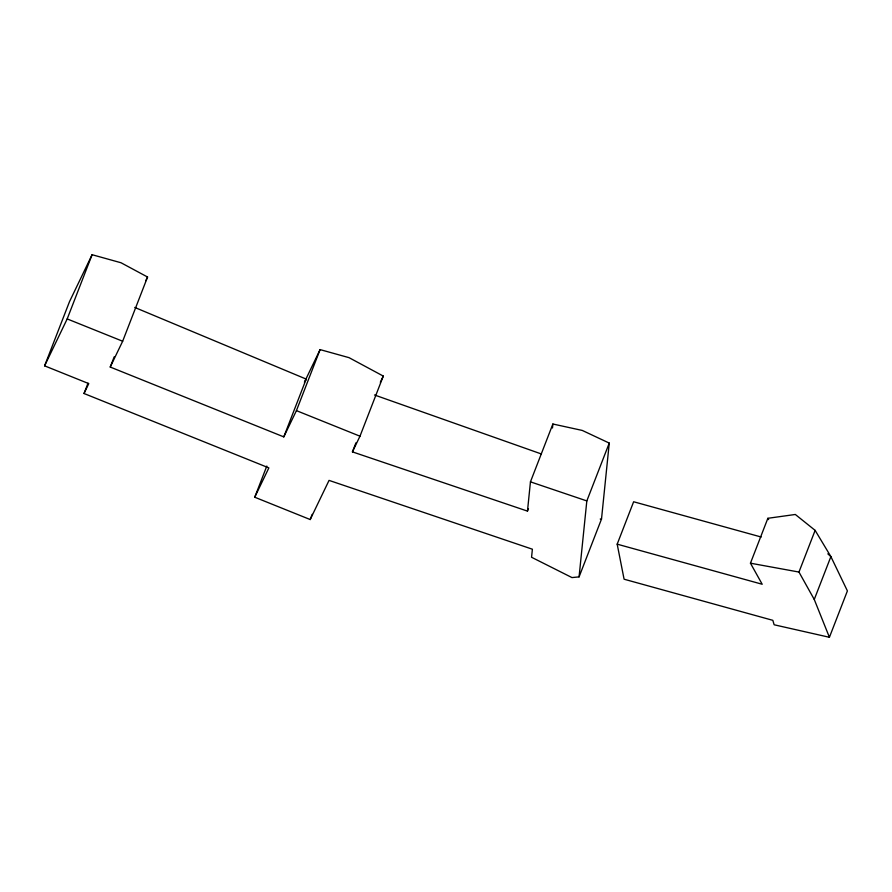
<?xml version="1.0" encoding="UTF-8"?>
<svg xmlns="http://www.w3.org/2000/svg" width="892" height="892" viewBox="0 0 892 892"><rect width="100%" height="100%" fill="white"/><g stroke="black" fill="none" stroke-linecap="round" stroke-linejoin="round"><path stroke-width="1.34" d="M355.941 442.822L352.429 451.876L527.473 511.116L530.45 481.847L552.884 424.012L582.275 430.435L609.258 443.09L601.509 519.044L579.075 576.89L571.973 577.581L531.565 557.266L532.39 549.204L329.048 480.387L310.193 519.545L254.733 497.223L266.82 466.059M552.482 428.004L552.884 424.012M579.075 576.89L586.824 500.925L609.258 443.09M254.733 497.223L268.86 467.887L84.015 393.506L88.776 383.616L44.6 365.843L69.509 301.63L92.099 254.711L121.033 262.761L147.559 277.022L122.661 341.235L110.229 367.047L283.79 436.89L296.423 410.632L320.094 349.608L349.04 357.659L383.292 376.078L359.978 436.199L352.429 451.876M44.6 365.843L67.19 318.923L92.099 254.711M84.015 393.506L87.996 383.226M110.229 367.047L114.198 356.822M283.79 436.89L306.201 379.1L134.737 307.439M310.193 519.545L312.211 514.35M527.473 511.116L528.454 508.574M617.186 544.165L762.192 584.249L750.451 563.198L767.867 518.297L795.318 514.472L815.132 530.372L830.887 556.608L847.4 590.917L829.415 637.289L774.144 624.779L772.829 620.33L624.088 579.209L617.186 544.165L633.632 501.761L761.188 537.017M829.415 637.289L814.262 599.469L798.964 572.051L815.132 530.372M814.262 599.469L830.887 556.608L827.821 553.832M145.775 280.735L147.559 277.022M304.384 382.233L320.094 349.608M305.276 381.029L306.201 379.1M380.315 382.267L383.292 376.078M600.238 519.033L601.509 519.044M750.451 563.198L798.964 572.051M530.45 481.847L586.824 500.925M374.495 394.978L541.377 453.972M296.423 410.632L359.978 436.199M67.19 318.923L122.661 341.235M767.867 518.297L768.603 519.601"/></g></svg>
